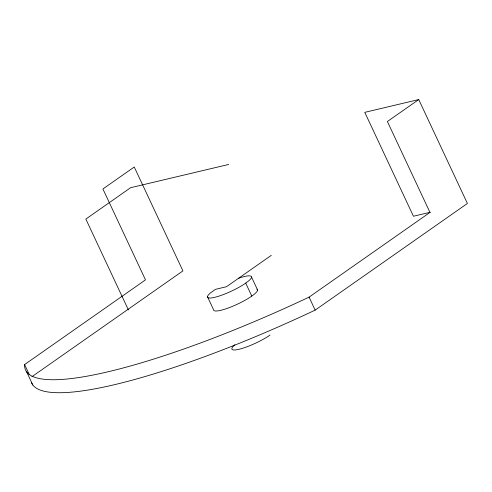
<?xml version="1.0" encoding="UTF-8"?>
<svg xmlns="http://www.w3.org/2000/svg" width="492" height="492" viewBox="0 0 492 492"><rect width="100%" height="100%" fill="white"/><g stroke="black" fill="none" stroke-linecap="round" stroke-linejoin="round"><path stroke-width="0.74" d="M251.56 277.113L257.642 290.102L256.836 291.774L254.592 294.001L251.043 296.639A24.231 4.625 -25.1 0 1 226.99 308.459A24.231 4.625 -25.1 0 1 213.577 309.739L207.495 296.75M270.04 335.046L269.296 335.593A24.231 4.625 -25.1 0 1 240.287 348.963A24.231 4.625 -25.1 0 1 234.881 344.794M29.083 374.148L24.6 364.578L145.491 279.868L102.908 188.965L134.255 167.003L182.919 270.895L31.937 376.688M31.439 382.542A283.755 54.145 -25.1 0 0 315.163 310.12L467.4 203.454L418.735 99.562L387.388 121.518L429.971 212.427L309.081 297.131A283.755 54.145 -25.1 0 1 24.6 364.578M271.295 255.348L226.523 286.719L215.521 289.327L210.545 292.851A24.231 4.625 -25.1 0 0 215.951 297.014A24.231 4.625 -25.1 0 0 244.961 283.65L248.503 281.018A24.231 4.625 -25.1 0 0 240.717 277.543L238.522 278.306M418.735 99.562L364.781 112.348L413.446 216.246L430.445 212.212M228.712 164.439L130.614 187.698L85.842 219.069L128.424 309.972M256.941 289.093L257.642 290.102M309.081 297.131L315.163 310.12M245.705 283.097L251.787 296.086M26.709 371.977L32.792 384.965"/></g></svg>
